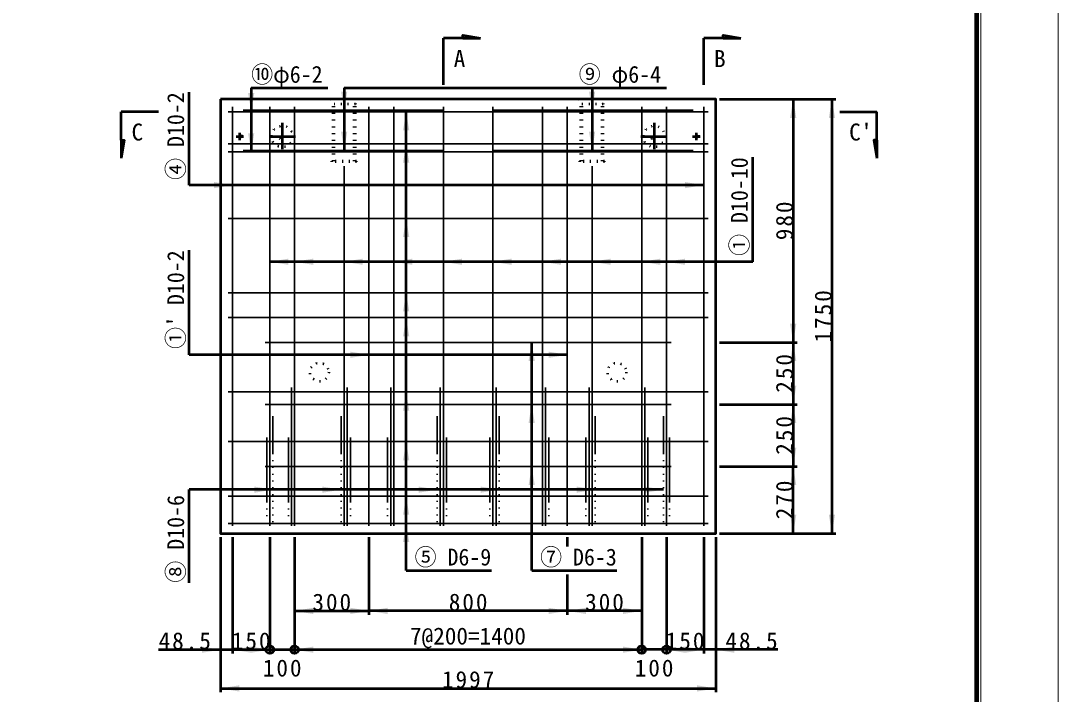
# Model space of a CAD drawing. Units: millimetres, scale not verified. Extents: x -2102 to 2102, y -1485 to 1485.
# Drawn here: x 763 to 2102, y -731 to 138 of the extents above; entities that cross this region are included whole.
import ezdxf
from ezdxf.enums import TextEntityAlignment as Align

# ---------------------------------------------------------------- set-up
doc = ezdxf.new("R2010")
doc.units = ezdxf.units.MM
doc.header["$LTSCALE"] = 5
doc.linetypes.add('DOTTED', pattern=[1.75, 0.25, -1.5])
doc.linetypes.add('LONG_DASHED_DOTTED', pattern=[15.25, 12, -1.5, 0.25, -1.5])
doc.layers.add('0-0_V-nasSTD', color=7, linetype='Continuous', lineweight=50)
doc.styles.add('ＭＳ ゴシック', font='')
doc.styles.get('ＭＳ ゴシック').set_extended_font_data('MS Gothic')

msp = doc.modelspace()

# ---------------------------------------------------------------- linework, layer by layer
at = {"layer": '0-0_V-nasSTD'}
for p, q in [((1308.881, 55.586), (1308.881, 115.586)), ((1333.881, 115.586), (1308.881, 115.586)), ((1333.881, 115.586), (1356.921, 115.586)), ((1644.881, 55.586), (1644.881, 115.586)), ((1669.881, 115.586), (1644.881, 115.586)), ((1669.881, 115.586), (1692.921, 115.586)), ((980.881, -73.854), (980.881, 46.146)), ((1060.881, 51.586), (1060.881, -30.974)), ((1060.881, 51.586), (1159.993, 51.586)), ((1180.881, 51.586), (1180.881, -29.054)), ((1180.881, 51.586), (1596.881, 51.586)), ((1500.881, 51.586), (1500.881, -29.054)), ((1665.401, 36.866), (1815.401, 36.866)), ((1760.401, 36.866), (1760.401, -276.734)), ((1810.401, 36.866), (1810.401, -523.134)), ((893.033, -16.094), (893.033, 20.866)), ((941.073, 20.866), (893.033, 20.866)), ((1260.881, -571.134), (1260.881, 20.866)), ((1820.401, 20.866), (1868.441, 20.866)), ((1868.441, -16.094), (1868.441, 20.866)), ((893.033, -16.094), (893.033, -39.134)), ((1868.441, -16.094), (1868.441, -39.134)), ((1708.401, -172.734), (1708.401, -37.734)), ((1644.881, -73.854), (980.881, -73.854)), ((980.881, -292.734), (980.881, -157.734)), ((1708.401, -172.734), (1084.881, -172.734)), ((1422.881, -571.134), (1422.881, -276.734)), ((1665.401, -276.734), (1765.401, -276.734)), ((1760.401, -276.734), (1760.401, -356.734)), ((1468.881, -292.734), (980.881, -292.734)), ((1665.401, -356.734), (1765.401, -356.734)), ((1760.401, -356.734), (1760.401, -436.734)), ((1665.401, -436.734), (1765.401, -436.734)), ((1760.401, -523.134), (1760.401, -436.734)), ((980.881, -586.722), (980.881, -466.722)), ((1592.881, -466.722), (980.881, -466.722)), ((1021.361, -528.134), (1021.361, -728.134)), ((1036.881, -528.134), (1036.881, -678.134)), ((1084.881, -528.134), (1084.881, -678.134)), ((1116.881, -528.134), (1116.881, -678.134)), ((1212.881, -528.134), (1212.881, -628.134)), ((1468.881, -528.134), (1468.881, -540.134)), ((1564.881, -528.134), (1564.881, -678.134)), ((1596.881, -528.134), (1596.881, -678.134)), ((1644.881, -528.134), (1644.881, -678.134)), ((1660.401, -528.134), (1660.401, -728.134)), ((1665.401, -523.134), (1815.401, -523.134)), ((1260.881, -571.134), (1370.881, -571.134)), ((1422.881, -571.134), (1532.881, -571.134)), ((1468.881, -576.134), (1468.881, -628.134)), ((1116.881, -623.134), (1212.881, -623.134)), ((1468.881, -623.134), (1212.881, -623.134)), ((1564.881, -623.134), (1468.881, -623.134)), ((941.361, -673.134), (1021.361, -673.134)), ((1084.881, -673.134), (1116.881, -673.134)), ((1116.881, -673.134), (1564.881, -673.134)), ((1596.881, -673.134), (1564.881, -673.134)), ((1740.401, -673.134), (1660.401, -673.134)), ((1021.361, -723.134), (1660.401, -723.134))]:
    msp.add_line(p, q, dxfattribs=at)
at = {"layer": '0-0_V-nasSTD', "lineweight": 35}
for p, q in [((1036.881, 27.266), (1036.881, -513.534)), ((1084.881, 27.266), (1084.881, -513.534)), ((1116.881, 27.266), (1116.881, -513.534)), ((1212.881, 27.266), (1212.881, -513.534)), ((1244.881, 27.266), (1244.881, -513.534)), ((1308.881, 27.266), (1308.881, -513.534)), ((1372.881, 27.266), (1372.881, -513.534)), ((1436.881, 27.266), (1436.881, -513.534)), ((1468.881, 27.266), (1468.881, -513.534)), ((1564.881, 27.266), (1564.881, -513.534)), ((1596.881, 27.266), (1596.881, -513.534)), ((1644.881, 27.266), (1644.881, -513.534)), ((1030.961, 20.866), (1650.801, 20.866)), ((1050.481, 22.786), (1308.881, 22.786)), ((1631.281, 22.786), (1372.881, 22.786)), ((1030.961, -20.734), (1650.801, -20.734)), ((1030.961, -30.974), (1650.801, -30.974)), ((1050.481, -29.054), (1308.881, -29.054)), ((1631.281, -29.054), (1372.881, -29.054)), ((1180.881, -49.534), (1180.881, -513.534)), ((1500.881, -49.534), (1500.881, -513.534)), ((1030.961, -116.734), (1650.801, -116.734)), ((1030.961, -212.734), (1650.801, -212.734)), ((1030.961, -244.734), (1650.801, -244.734)), ((1078.961, -276.734), (1602.801, -276.734)), ((1030.961, -340.734), (1650.801, -340.734)), ((1112.881, -335.134), (1112.881, -513.534)), ((1184.881, -335.134), (1184.881, -513.534)), ((1240.881, -335.134), (1240.881, -513.534)), ((1304.881, -335.134), (1304.881, -513.534)), ((1376.881, -335.134), (1376.881, -513.534)), ((1440.881, -335.134), (1440.881, -513.534)), ((1496.881, -335.134), (1496.881, -513.534)), ((1568.881, -335.134), (1568.881, -513.534)), ((1078.961, -356.734), (1602.801, -356.734)), ((1088.881, -371.906), (1088.881, -419.906)), ((1176.881, -371.906), (1176.881, -419.906)), ((1300.881, -371.906), (1300.881, -419.906)), ((1380.881, -371.906), (1380.881, -419.906)), ((1504.881, -371.906), (1504.881, -419.906)), ((1592.881, -371.906), (1592.881, -419.906)), ((1080.881, -399.365), (1080.881, -482.245)), ((1108.881, -399.365), (1108.881, -482.245)), ((1188.881, -399.365), (1188.881, -482.245)), ((1236.881, -399.365), (1236.881, -482.245)), ((1312.881, -399.365), (1312.881, -482.245)), ((1368.881, -399.365), (1368.881, -482.245)), ((1444.881, -399.365), (1444.881, -482.245)), ((1492.881, -399.365), (1492.881, -482.245)), ((1572.881, -399.365), (1572.881, -482.245)), ((1600.881, -399.365), (1600.881, -482.245)), ((1030.961, -404.734), (1650.801, -404.734)), ((1078.961, -436.734), (1602.801, -436.734)), ((1030.961, -475.134), (1650.801, -475.134)), ((1030.961, -510.334), (1650.801, -510.334))]:
    msp.add_line(p, q, dxfattribs=at)
at = {"layer": '0-0_V-nasSTD', "linetype": 'DOTTED'}
for p, q in [((1164.081, 36.866), (1166.481, 30.466)), ((1166.481, -43.134), (1166.481, 30.466)), ((1195.281, 30.466), (1166.481, 30.466)), ((1168.081, -43.134), (1168.081, 30.466)), ((1193.681, -43.134), (1193.681, 30.466)), ((1195.281, 30.466), (1197.681, 36.866)), ((1195.281, -43.134), (1195.281, 30.466)), ((1484.081, 36.866), (1486.481, 30.466)), ((1486.481, -43.134), (1486.481, 30.466)), ((1515.281, 30.466), (1486.481, 30.466)), ((1488.081, -43.134), (1488.081, 30.466)), ((1513.681, -43.134), (1513.681, 30.466)), ((1515.281, 30.466), (1517.681, 36.866)), ((1515.281, -43.134), (1515.281, 30.466)), ((1196.881, -43.134), (1164.881, -43.134)), ((1164.881, -43.774), (1164.881, -43.134)), ((1196.881, -43.774), (1164.881, -43.774)), ((1196.881, -43.774), (1196.881, -43.134)), ((1516.881, -43.134), (1484.881, -43.134)), ((1484.881, -43.774), (1484.881, -43.134)), ((1516.881, -43.774), (1484.881, -43.774)), ((1516.881, -43.774), (1516.881, -43.134))]:
    msp.add_line(p, q, dxfattribs=at)
at = {"layer": '0-0_V-nasSTD', "linetype": 'LONG_DASHED_DOTTED'}
for p, q in [((1100.881, 6.306), (1100.881, -27.614)), ((1580.881, 6.306), (1580.881, -27.614)), ((1041.521, -11.134), (1051.121, -11.134)), ((1046.321, -15.934), (1046.321, -6.334)), ((1083.921, -11.134), (1117.841, -11.134)), ((1563.921, -11.134), (1597.841, -11.134)), ((1630.641, -11.134), (1640.241, -11.134)), ((1635.441, -15.934), (1635.441, -6.334))]:
    msp.add_line(p, q, dxfattribs=at)
at = {"layer": '0-0_V-nasSTD', "linetype": 'DOTTED', "lineweight": 35}
for p, q in [((1088.881, -419.906), (1088.881, -516.094)), ((1176.881, -419.906), (1176.881, -516.094)), ((1300.881, -419.906), (1300.881, -516.094)), ((1380.881, -419.906), (1380.881, -516.094)), ((1504.881, -419.906), (1504.881, -516.094)), ((1592.881, -419.906), (1592.881, -516.094)), ((1080.881, -482.245), (1080.881, -500.734)), ((1108.881, -482.245), (1108.881, -500.734)), ((1188.881, -482.245), (1188.881, -500.734)), ((1236.881, -482.245), (1236.881, -500.734)), ((1312.881, -482.245), (1312.881, -500.734)), ((1368.881, -482.245), (1368.881, -500.734)), ((1444.881, -482.245), (1444.881, -500.734)), ((1492.881, -482.245), (1492.881, -500.734)), ((1572.881, -482.245), (1572.881, -500.734)), ((1600.881, -482.245), (1600.881, -500.734))]:
    msp.add_line(p, q, dxfattribs=at)
at = {"layer": '0-0_V-nasSTD', "lineweight": 18}
for points in [[(-2102.5, -1485), (-2102.5, 1485), (2102.5, 1485), (2102.5, -1485)], [(-2002.5, -1385), (-2002.5, 1385), (2002.5, 1385), (2002.5, -1385)]]:
    msp.add_lwpolyline(points, close=True, dxfattribs=at)
at = {"layer": '0-0_V-nasSTD', "lineweight": 100}
msp.add_lwpolyline([(1997.5, -1380), (1997.5, 1380), (-1997.5, 1380)], dxfattribs=at)
at = {"layer": '0-0_V-nasSTD'}
for points in [[(1333.881, 115.586), (1333.881, 119.426), (1356.921, 115.586)], [(1669.881, 115.586), (1669.881, 119.426), (1692.921, 115.586)], [(893.033, -16.094), (896.873, -16.094), (893.033, -39.134)], [(1868.441, -16.094), (1864.601, -16.094), (1868.441, -39.134)], [(1021.361, -673.134), (1036.881, -673.134), (1084.881, -673.134)], [(1660.401, -673.134), (1644.881, -673.134), (1596.881, -673.134)]]:
    msp.add_lwpolyline(points, dxfattribs=at)
msp.add_lwpolyline([(1021.361, 36.866), (1021.361, -523.134), (1660.401, -523.134), (1660.401, 36.866)], close=True, dxfattribs=at)
at = {"layer": '0-0_V-nasSTD', "linetype": 'DOTTED'}
for centre, radius in [((1100.881, -11.134), 13.76), ((1580.881, -11.134), 13.76), ((1046.321, -11.134), 3.04), ((1046.321, -11.134), 1.92), ((1046.321, -11.134), 1.6), ((1100.881, -11.134), 4), ((1580.881, -11.134), 4), ((1635.441, -11.134), 3.04), ((1635.441, -11.134), 1.92), ((1635.441, -11.134), 1.6), ((1148.881, -315.134), 12), ((1532.881, -315.134), 12)]:
    msp.add_circle(centre, radius, dxfattribs=at)
at = {"layer": '0-0_V-nasSTD'}
for centre in [(1084.881, -673.134), (1116.881, -673.134), (1564.881, -673.134), (1596.881, -673.134)]:
    msp.add_circle(centre, 5, dxfattribs=at)
for points in [[(1056.881, 44.866), (1060.881, 20.866), (1060.881, 44.866)], [(1060.881, 20.866), (1060.881, 44.866), (1064.881, 44.866)], [(1176.881, 46.786), (1180.881, 22.786), (1180.881, 46.786)], [(1180.881, 22.786), (1180.881, 46.786), (1184.881, 46.786)], [(1496.881, 46.786), (1500.881, 22.786), (1500.881, 46.786)], [(1500.881, 22.786), (1500.881, 46.786), (1504.881, 46.786)], [(1756.401, 12.866), (1760.401, 12.866), (1760.401, 36.866)], [(1760.401, 12.866), (1760.401, 36.866), (1764.401, 12.866)], [(1806.401, 12.866), (1810.401, 12.866), (1810.401, 36.866)], [(1810.401, 12.866), (1810.401, 36.866), (1814.401, 12.866)], [(1256.881, -3.134), (1260.881, -3.134), (1260.881, 20.866)], [(1260.881, -3.134), (1260.881, 20.866), (1264.881, -3.134)], [(1056.881, -6.974), (1060.881, -30.974), (1060.881, -6.974)], [(1060.881, -30.974), (1060.881, -6.974), (1064.881, -6.974)], [(1176.881, -5.054), (1180.881, -29.054), (1180.881, -5.054)], [(1180.881, -29.054), (1180.881, -5.054), (1184.881, -5.054)], [(1496.881, -5.054), (1500.881, -29.054), (1500.881, -5.054)], [(1500.881, -29.054), (1500.881, -5.054), (1504.881, -5.054)], [(1256.881, -44.734), (1260.881, -44.734), (1260.881, -20.734)], [(1260.881, -44.734), (1260.881, -20.734), (1264.881, -44.734)], [(1012.881, -73.854), (1012.881, -69.854), (1036.881, -73.854)], [(1012.881, -77.854), (1012.881, -73.854), (1036.881, -73.854)], [(1620.881, -73.854), (1620.881, -69.854), (1644.881, -73.854)], [(1620.881, -77.854), (1620.881, -73.854), (1644.881, -73.854)], [(1256.881, -140.734), (1260.881, -140.734), (1260.881, -116.734)], [(1260.881, -140.734), (1260.881, -116.734), (1264.881, -140.734)], [(1084.881, -172.734), (1108.881, -172.734), (1108.881, -168.734)], [(1084.881, -172.734), (1108.881, -176.734), (1108.881, -172.734)], [(1116.881, -172.734), (1140.881, -172.734), (1140.881, -168.734)], [(1116.881, -172.734), (1140.881, -176.734), (1140.881, -172.734)], [(1180.881, -172.734), (1204.881, -172.734), (1204.881, -168.734)], [(1180.881, -172.734), (1204.881, -176.734), (1204.881, -172.734)], [(1244.881, -172.734), (1268.881, -172.734), (1268.881, -168.734)], [(1244.881, -172.734), (1268.881, -176.734), (1268.881, -172.734)], [(1308.881, -172.734), (1332.881, -172.734), (1332.881, -168.734)], [(1308.881, -172.734), (1332.881, -176.734), (1332.881, -172.734)], [(1372.881, -172.734), (1396.881, -172.734), (1396.881, -168.734)], [(1372.881, -172.734), (1396.881, -176.734), (1396.881, -172.734)], [(1436.881, -172.734), (1460.881, -172.734), (1460.881, -168.734)], [(1436.881, -172.734), (1460.881, -176.734), (1460.881, -172.734)], [(1500.881, -172.734), (1524.881, -172.734), (1524.881, -168.734)], [(1500.881, -172.734), (1524.881, -176.734), (1524.881, -172.734)], [(1564.881, -172.734), (1588.881, -172.734), (1588.881, -168.734)], [(1564.881, -172.734), (1588.881, -176.734), (1588.881, -172.734)], [(1596.881, -172.734), (1620.881, -172.734), (1620.881, -168.734)], [(1596.881, -172.734), (1620.881, -176.734), (1620.881, -172.734)], [(1256.881, -236.734), (1260.881, -236.734), (1260.881, -212.734)], [(1260.881, -236.734), (1260.881, -212.734), (1264.881, -236.734)], [(1256.881, -268.734), (1260.881, -268.734), (1260.881, -244.734)], [(1260.881, -268.734), (1260.881, -244.734), (1264.881, -268.734)], [(1756.401, -252.734), (1760.401, -276.734), (1760.401, -252.734)], [(1760.401, -276.734), (1760.401, -252.734), (1764.401, -252.734)], [(1418.881, -300.734), (1422.881, -300.734), (1422.881, -276.734)], [(1422.881, -300.734), (1422.881, -276.734), (1426.881, -300.734)], [(1756.401, -300.734), (1760.401, -300.734), (1760.401, -276.734)], [(1760.401, -300.734), (1760.401, -276.734), (1764.401, -300.734)], [(1188.881, -292.734), (1188.881, -288.734), (1212.881, -292.734)], [(1188.881, -296.734), (1188.881, -292.734), (1212.881, -292.734)], [(1444.881, -292.734), (1444.881, -288.734), (1468.881, -292.734)], [(1444.881, -296.734), (1444.881, -292.734), (1468.881, -292.734)], [(1756.401, -332.734), (1760.401, -356.734), (1760.401, -332.734)], [(1760.401, -356.734), (1760.401, -332.734), (1764.401, -332.734)], [(1256.881, -364.734), (1260.881, -364.734), (1260.881, -340.734)], [(1260.881, -364.734), (1260.881, -340.734), (1264.881, -364.734)], [(1418.881, -380.734), (1422.881, -380.734), (1422.881, -356.734)], [(1422.881, -380.734), (1422.881, -356.734), (1426.881, -380.734)], [(1756.401, -380.734), (1760.401, -380.734), (1760.401, -356.734)], [(1760.401, -380.734), (1760.401, -356.734), (1764.401, -380.734)], [(1256.881, -428.734), (1260.881, -428.734), (1260.881, -404.734)], [(1260.881, -428.734), (1260.881, -404.734), (1264.881, -428.734)], [(1756.401, -412.734), (1760.401, -436.734), (1760.401, -412.734)], [(1760.401, -436.734), (1760.401, -412.734), (1764.401, -412.734)], [(1418.881, -460.734), (1422.881, -460.734), (1422.881, -436.734)], [(1422.881, -460.734), (1422.881, -436.734), (1426.881, -460.734)], [(1756.401, -460.734), (1760.401, -460.734), (1760.401, -436.734)], [(1760.401, -460.734), (1760.401, -436.734), (1764.401, -460.734)], [(1064.881, -466.722), (1064.881, -462.722), (1088.881, -466.722)], [(1064.881, -470.722), (1064.881, -466.722), (1088.881, -466.722)], [(1152.881, -466.722), (1152.881, -462.722), (1176.881, -466.722)], [(1152.881, -470.722), (1152.881, -466.722), (1176.881, -466.722)], [(1276.881, -466.722), (1276.881, -462.722), (1300.881, -466.722)], [(1276.881, -470.722), (1276.881, -466.722), (1300.881, -466.722)], [(1356.881, -466.722), (1356.881, -462.722), (1380.881, -466.722)], [(1356.881, -470.722), (1356.881, -466.722), (1380.881, -466.722)], [(1480.881, -466.722), (1480.881, -462.722), (1504.881, -466.722)], [(1480.881, -470.722), (1480.881, -466.722), (1504.881, -466.722)], [(1568.881, -466.722), (1568.881, -462.722), (1592.881, -466.722)], [(1568.881, -470.722), (1568.881, -466.722), (1592.881, -466.722)], [(1256.881, -499.134), (1260.881, -499.134), (1260.881, -475.134)], [(1260.881, -499.134), (1260.881, -475.134), (1264.881, -499.134)], [(1756.401, -499.134), (1760.401, -523.134), (1760.401, -499.134)], [(1760.401, -523.134), (1760.401, -499.134), (1764.401, -499.134)], [(1806.401, -499.134), (1810.401, -523.134), (1810.401, -499.134)], [(1810.401, -523.134), (1810.401, -499.134), (1814.401, -499.134)], [(1256.881, -534.334), (1260.881, -534.334), (1260.881, -510.334)], [(1260.881, -534.334), (1260.881, -510.334), (1264.881, -534.334)], [(1116.881, -623.134), (1140.881, -623.134), (1140.881, -619.134)], [(1116.881, -623.134), (1140.881, -627.134), (1140.881, -623.134)], [(1188.881, -623.134), (1188.881, -619.134), (1212.881, -623.134)], [(1188.881, -627.134), (1188.881, -623.134), (1212.881, -623.134)], [(1212.881, -623.134), (1236.881, -623.134), (1236.881, -619.134)], [(1212.881, -623.134), (1236.881, -627.134), (1236.881, -623.134)], [(1444.881, -623.134), (1444.881, -619.134), (1468.881, -623.134)], [(1444.881, -627.134), (1444.881, -623.134), (1468.881, -623.134)], [(1468.881, -623.134), (1492.881, -623.134), (1492.881, -619.134)], [(1468.881, -623.134), (1492.881, -627.134), (1492.881, -623.134)], [(1540.881, -623.134), (1540.881, -619.134), (1564.881, -623.134)], [(1540.881, -627.134), (1540.881, -623.134), (1564.881, -623.134)], [(997.361, -673.134), (997.361, -669.134), (1021.361, -673.134)], [(1036.881, -673.134), (1060.881, -673.134), (1060.881, -669.134)], [(1060.881, -673.134), (1060.881, -669.134), (1084.881, -673.134)], [(1116.881, -673.134), (1140.881, -673.134), (1140.881, -669.134)], [(1116.881, -673.134), (1140.881, -673.134), (1140.881, -669.134)], [(1540.881, -673.134), (1540.881, -669.134), (1564.881, -673.134)], [(1596.881, -673.134), (1620.881, -673.134), (1620.881, -669.134)], [(1620.881, -673.134), (1620.881, -669.134), (1644.881, -673.134)], [(1660.401, -673.134), (1684.401, -673.134), (1684.401, -669.134)], [(997.361, -677.134), (997.361, -673.134), (1021.361, -673.134)], [(1036.881, -673.134), (1060.881, -677.134), (1060.881, -673.134)], [(1060.881, -677.134), (1060.881, -673.134), (1084.881, -673.134)], [(1116.881, -673.134), (1140.881, -677.134), (1140.881, -673.134)], [(1116.881, -673.134), (1140.881, -677.134), (1140.881, -673.134)], [(1540.881, -677.134), (1540.881, -673.134), (1564.881, -673.134)], [(1596.881, -673.134), (1620.881, -677.134), (1620.881, -673.134)], [(1620.881, -677.134), (1620.881, -673.134), (1644.881, -673.134)], [(1660.401, -673.134), (1684.401, -677.134), (1684.401, -673.134)], [(1021.361, -723.134), (1045.361, -723.134), (1045.361, -719.134)], [(1636.401, -723.134), (1636.401, -719.134), (1660.401, -723.134)], [(1021.361, -723.134), (1045.361, -727.134), (1045.361, -723.134)], [(1636.401, -727.134), (1636.401, -723.134), (1660.401, -723.134)]]:
    msp.add_solid(points, dxfattribs=at)

# ---------------------------------------------------------------- texts
at = {"layer": '0-0_V-nasSTD', "style": 'ＭＳ ゴシック'}
for s, p in [('A', (1322.247, 71.762)), ('B', (1658.247, 71.762)), ('C', (906.399, -22.958)), ("C'", (1832.576, -22.958)), ('7@200=1400', (1265.881, -673.134))]:
    msp.add_text(s, height=21.99, dxfattribs=at).set_placement(p, align=Align.BOTTOM_LEFT)
at = {"layer": '0-0_V-nasSTD', "style": 'ＭＳ ゴシック', "width": 0.95}
for s, p in [('⑩φ6-2', (1060.881, 51.586)), ('⑨ φ6-4', (1483.611, 51.586)), ('⑤ D6-9', (1271.769, -571.134)), ('⑦ D6-3', (1433.769, -571.134))]:
    msp.add_text(s, height=21.85, dxfattribs=at).set_placement(p, align=Align.BOTTOM_LEFT)
for s, p in [('④ D10-2', (980.881, -67.124)), ('① D10-10', (1708.401, -165.163)), ("①' D10-2", (980.881, -285.163)), ('⑧ D10-6', (980.881, -586.722))]:
    msp.add_text(s, height=21.85, rotation=90, dxfattribs=at).set_placement(p, align=Align.BOTTOM_LEFT)
at = {"layer": '0-0_V-nasSTD', "char_height": 21.99, "attachment_point": 7, "rotation": 90, "style": 'ＭＳ ゴシック'}
for s, insert in [('\\T1.17;980', (1760.401, -144.934)), ('\\T1.17;1750', (1810.401, -276.884)), ('\\T1.17;250', (1760.401, -341.734)), ('\\T1.17;250', (1760.401, -421.734)), ('\\T1.17;270', (1760.401, -504.934))]:
    msp.add_mtext(s, dxfattribs=dict(at, insert=insert))
at = {"layer": '0-0_V-nasSTD', "char_height": 21.99, "attachment_point": 7, "style": 'ＭＳ ゴシック'}
for s, insert in [('\\T1.17;300', (1139.881, -623.134)), ('\\T1.17;800', (1315.881, -623.134)), ('\\T1.17;300', (1491.881, -623.134)), ('\\T1.17;48.5', (941.361, -673.134)), ('\\T1.17;150', (1035.881, -673.134)), ('\\T1.17;150', (1595.881, -673.134)), ('\\T1.17;48.5', (1672.901, -673.134)), ('\\T1.17;100', (1075.881, -708.134)), ('\\T1.17;100', (1555.881, -708.134)), ('\\T1.17;1997', (1307.131, -723.134))]:
    msp.add_mtext(s, dxfattribs=dict(at, insert=insert))

doc.saveas('drawing.dxf')
